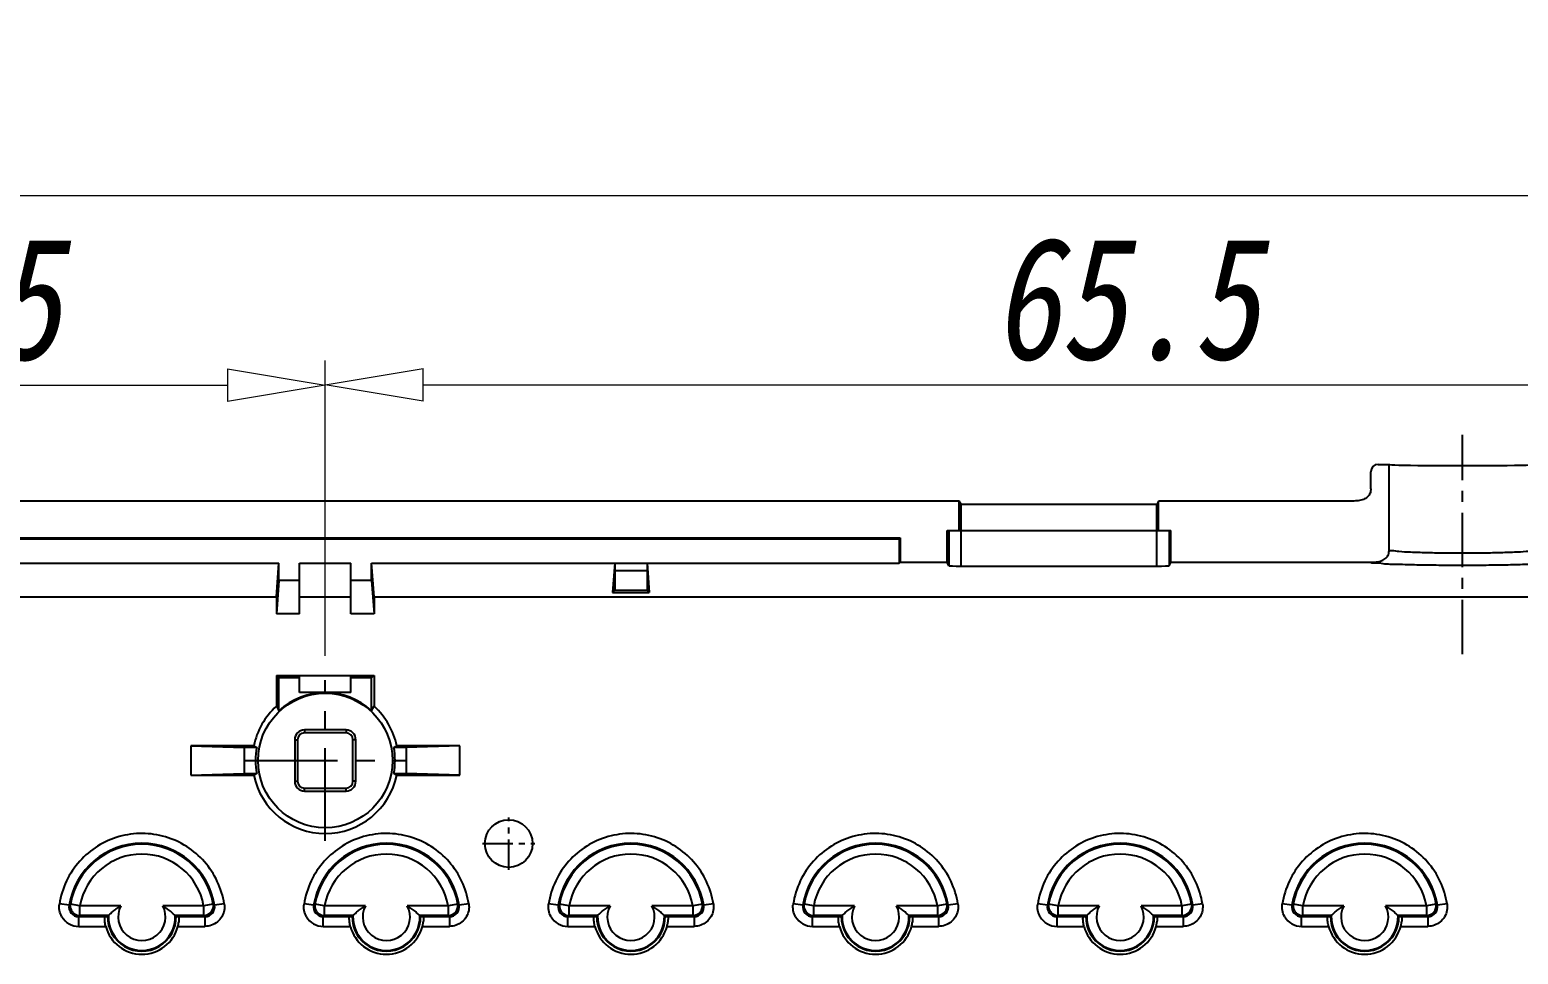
# Model space of a CAD drawing. Header units: millimetres. Extents: x 2151 to 2806, y 681 to 1136.
# Drawn here: x 2630.9 to 2691.7, y 923.1 to 960.9 of the extents above; entities that cross this region are included whole.
import ezdxf

# ---------------------------------------------------------------- set-up
doc = ezdxf.new("R2010")
doc.units = ezdxf.units.MM
doc.linetypes.add('CENTER', pattern=[50.8, 31.75, -6.35, 6.35, -6.35])
doc.layers.add('dim', color=82, linetype='Continuous', lineweight=9)
doc.styles.add('wuwei', font='SimSun.ttf', dxfattribs={"width": 0.8, "oblique": 10})
doc.dimstyles.new('wuwei', dxfattribs={"dimscale": 2, "dimtxt": 2.5, "dimasz": 1.5, "dimexe": 0.3, "dimexo": 0.3, "dimgap": 0.5, "dimtad": 1, "dimdsep": 46, "dimtxsty": 'wuwei', "dimblk": 'CLOSEDBLANK', "dimcen": 0, "dimclrd": 42, "dimclre": 40, "dimclrt": 74, "dimazin": 2, "dimtfac": 1, "dimtofl": 0, "dimtmove": 0, "dimatfit": 3, "dimfxl": 1, "dimlwd": 5, "dimlwe": 5, "dimarcsym": 0})

# ---------------------------------------------------------------- blocks, each defined once
blk = doc.blocks.new('_ClosedBlank')
at = {"color": 0, "linetype": 'ByBlock', "lineweight": -2}
for p, q in [((-1, 0.167), (0, 0)), ((-1, 0.167), (-1, -0.167)), ((0, 0), (-1, -0.167))]:
    blk.add_line(p, q, dxfattribs=at)
blk = doc.blocks.new('*D3')
at = {"layer": 'Defpoints', "color": 0}
for p in [(2716.921, 954.081), (2504.004, 929.56), (2716.921, 929.56)]:
    blk.add_point(p, dxfattribs=at)
at = {"layer": 'dim', "color": 40, "lineweight": 5}
for p, q in [((2504.004, 930.559), (2504.004, 955.08)), ((2716.921, 930.559), (2716.921, 955.08))]:
    blk.add_line(p, q, dxfattribs=at)
at = {"layer": 'dim', "color": 42, "lineweight": 5}
blk.add_line((2508.004, 954.081), (2712.921, 954.081), dxfattribs=at)
at = {"layer": 'dim', "color": 42, "lineweight": 5, "xscale": 4, "yscale": 4, "zscale": 4, "rotation": 180}
blk.add_blockref('_ClosedBlank', (2504.004, 954.081), dxfattribs=at)
at = {"layer": 'dim', "color": 42, "lineweight": 5, "xscale": 4, "yscale": 4, "zscale": 4}
blk.add_blockref('_ClosedBlank', (2716.921, 954.081), dxfattribs=at)
at = {"layer": 'dim', "color": 74, "insert": (2610.463, 957.58), "char_height": 5, "attachment_point": 5, "style": 'wuwei'}
blk.add_mtext('212.92', dxfattribs=at)
blk = doc.blocks.new('*D7')
at = {"layer": 'Defpoints', "color": 0}
for p in [(2642.963, 946.338), (2610.463, 943.723), (2642.963, 934.468)]:
    blk.add_point(p, dxfattribs=at)
at = {"layer": 'dim', "color": 40, "lineweight": 5}
for p, q in [((2610.463, 944.723), (2610.463, 947.338)), ((2642.963, 935.468), (2642.963, 947.338))]:
    blk.add_line(p, q, dxfattribs=at)
at = {"layer": 'dim', "color": 42, "lineweight": 5}
blk.add_line((2614.463, 946.338), (2638.963, 946.338), dxfattribs=at)
at = {"layer": 'dim', "color": 42, "lineweight": 5, "xscale": 4, "yscale": 4, "zscale": 4, "rotation": 180}
blk.add_blockref('_ClosedBlank', (2610.463, 946.338), dxfattribs=at)
at = {"layer": 'dim', "color": 42, "lineweight": 5, "xscale": 4, "yscale": 4, "zscale": 4}
blk.add_blockref('_ClosedBlank', (2642.963, 946.338), dxfattribs=at)
at = {"layer": 'dim', "color": 74, "insert": (2626.713, 949.838), "char_height": 5, "attachment_point": 5, "style": 'wuwei'}
blk.add_mtext('32.5', dxfattribs=at)
blk = doc.blocks.new('*D8')
at = {"layer": 'Defpoints', "color": 0}
for p in [(2708.463, 946.345), (2642.963, 934.273), (2708.463, 933.878)]:
    blk.add_point(p, dxfattribs=at)
at = {"layer": 'dim', "color": 40, "lineweight": 5}
for p, q in [((2642.963, 935.272), (2642.963, 947.345)), ((2708.463, 934.877), (2708.463, 947.345))]:
    blk.add_line(p, q, dxfattribs=at)
at = {"layer": 'dim', "color": 42, "lineweight": 5}
blk.add_line((2646.963, 946.345), (2704.463, 946.345), dxfattribs=at)
at = {"layer": 'dim', "color": 42, "lineweight": 5, "xscale": 4, "yscale": 4, "zscale": 4, "rotation": 180}
blk.add_blockref('_ClosedBlank', (2642.963, 946.345), dxfattribs=at)
at = {"layer": 'dim', "color": 42, "lineweight": 5, "xscale": 4, "yscale": 4, "zscale": 4}
blk.add_blockref('_ClosedBlank', (2708.463, 946.345), dxfattribs=at)
at = {"layer": 'dim', "color": 74, "insert": (2675.713, 949.845), "char_height": 5, "attachment_point": 5, "style": 'wuwei'}
blk.add_mtext('65.5', dxfattribs=at)

msp = doc.modelspace()

# ---------------------------------------------------------------- linework, layer by layer
at = {"color": 1, "linetype": 'CENTER', "ltscale": 0.07}
msp.add_line((2689.463, 935.34), (2689.463, 944.307), dxfattribs=at)
at = {"color": 7, "linetype": 'Continuous'}
for p, q in [((2685.713, 942.096), (2685.713, 942.796)), ((2686.013, 943.096), (2686.463, 943.096)), ((2686.463, 939.595), (2686.463, 943.096)), ((2668.888, 941.596), (2513.455, 941.596)), ((2668.888, 940.396), (2668.888, 941.596)), ((2668.958, 941.456), (2668.888, 941.596)), ((2677.038, 941.596), (2676.968, 941.456)), ((2677.038, 940.396), (2677.038, 941.596)), ((2684.963, 941.596), (2677.038, 941.596)), ((2668.958, 938.937), (2668.958, 941.456)), ((2676.968, 941.456), (2668.958, 941.456)), ((2676.968, 938.937), (2676.968, 941.456)), ((2668.388, 939.094), (2668.388, 940.396)), ((2668.388, 940.396), (2677.538, 940.396)), ((2668.458, 940.396), (2668.458, 938.954)), ((2677.468, 940.396), (2677.468, 938.954)), ((2677.538, 939.094), (2677.538, 940.396)), ((2513.458, 940.094), (2666.463, 940.094)), ((2513.458, 940.054), (2666.423, 940.054)), ((2666.463, 940.094), (2666.423, 940.054)), ((2666.423, 940.054), (2666.423, 939.054)), ((2666.463, 940.094), (2666.463, 939.094)), ((2666.423, 939.054), (2666.463, 939.094)), ((2666.463, 939.094), (2668.388, 939.094)), ((2668.458, 938.954), (2668.388, 939.094)), ((2677.468, 938.954), (2677.538, 939.094)), ((2677.538, 939.094), (2685.713, 939.094)), ((2612.36, 939.054), (2641.066, 939.054)), ((2640.963, 937.68), (2641.066, 939.054)), ((2641.066, 938.354), (2641.066, 939.054)), ((2641.913, 936.98), (2641.913, 939.054)), ((2641.913, 939.054), (2644.013, 939.054)), ((2644.013, 936.98), (2644.013, 939.054)), ((2644.86, 938.354), (2644.86, 939.054)), ((2644.963, 937.68), (2644.86, 939.054)), ((2644.86, 939.054), (2666.423, 939.054)), ((2654.803, 939.054), (2654.713, 937.854)), ((2654.805, 939.054), (2654.806, 937.947)), ((2656.12, 938.738), (2654.806, 938.738)), ((2656.121, 939.054), (2656.12, 937.947)), ((2656.123, 939.054), (2656.213, 937.854)), ((2668.958, 938.937), (2676.968, 938.937)), ((2641.066, 938.354), (2640.963, 936.98)), ((2641.913, 938.354), (2641.066, 938.354)), ((2644.86, 938.354), (2644.013, 938.354)), ((2644.86, 938.354), (2644.963, 936.98)), ((2654.806, 937.947), (2654.713, 937.854)), ((2654.713, 937.854), (2656.213, 937.854)), ((2654.806, 937.947), (2656.12, 937.947)), ((2656.12, 937.947), (2656.213, 937.854)), ((2612.463, 937.68), (2640.963, 937.68)), ((2640.963, 937.68), (2640.963, 936.98)), ((2641.913, 937.68), (2644.013, 937.68)), ((2644.963, 937.68), (2644.963, 936.98)), ((2644.963, 937.68), (2706.053, 937.68)), ((2641.913, 936.98), (2640.963, 936.98)), ((2644.963, 936.98), (2644.013, 936.98)), ((2640.963, 934.468), (2640.963, 933.205)), ((2640.963, 934.468), (2644.963, 934.468)), ((2641.066, 934.365), (2640.963, 934.468)), ((2641.066, 933.02), (2641.066, 934.365)), ((2641.913, 934.365), (2641.066, 934.365)), ((2641.913, 933.768), (2641.913, 934.467)), ((2644.013, 933.768), (2644.013, 934.467)), ((2644.86, 934.365), (2644.013, 934.365)), ((2644.86, 934.365), (2644.963, 934.468)), ((2644.86, 933.02), (2644.86, 934.365)), ((2644.963, 934.468), (2644.963, 933.205)), ((2644.013, 933.768), (2641.913, 933.768)), ((2640.963, 933.205), (2641.066, 933.02)), ((2644.86, 933.02), (2644.963, 933.205)), ((2641.713, 931.841), (2641.713, 930.141)), ((2641.713, 931.841), (2641.831, 931.841)), ((2641.831, 931.841), (2641.831, 930.141)), ((2642.113, 932.241), (2642.113, 932.123)), ((2643.813, 932.241), (2642.113, 932.241)), ((2643.813, 932.123), (2642.113, 932.123)), ((2643.813, 932.241), (2643.813, 932.123)), ((2644.095, 930.141), (2644.095, 931.841)), ((2644.213, 931.841), (2644.095, 931.841)), ((2644.213, 930.141), (2644.213, 931.841)), ((2637.463, 931.591), (2637.463, 930.391)), ((2640.04, 931.591), (2637.463, 931.591)), ((2637.463, 931.591), (2639.65, 931.525)), ((2639.65, 931.525), (2639.65, 930.456)), ((2640.161, 931.525), (2639.65, 931.525)), ((2646.275, 931.525), (2645.765, 931.525)), ((2648.463, 931.591), (2645.885, 931.591)), ((2648.463, 931.591), (2646.275, 931.525)), ((2646.275, 931.525), (2646.275, 930.456)), ((2648.463, 930.391), (2648.463, 931.591)), ((2637.463, 930.391), (2639.65, 930.456)), ((2637.463, 930.391), (2640.04, 930.391)), ((2639.65, 930.456), (2640.161, 930.456)), ((2641.713, 930.141), (2641.831, 930.141)), ((2644.213, 930.141), (2644.095, 930.141)), ((2645.765, 930.456), (2646.275, 930.456)), ((2645.885, 930.391), (2648.463, 930.391)), ((2648.463, 930.391), (2646.275, 930.456)), ((2642.113, 929.741), (2642.113, 929.859)), ((2642.113, 929.859), (2643.813, 929.859)), ((2642.113, 929.741), (2643.813, 929.741)), ((2643.813, 929.741), (2643.813, 929.859)), ((2632.489, 925.072), (2632.094, 925.136)), ((2632.934, 925.052), (2632.541, 925.123)), ((2638.385, 925.123), (2637.991, 925.052)), ((2638.831, 925.136), (2638.437, 925.072)), ((2642.489, 925.072), (2642.094, 925.136)), ((2642.934, 925.052), (2642.541, 925.123)), ((2648.385, 925.123), (2647.991, 925.052)), ((2648.831, 925.136), (2648.437, 925.072)), ((2652.489, 925.072), (2652.094, 925.136)), ((2652.934, 925.052), (2652.541, 925.123)), ((2658.385, 925.123), (2657.991, 925.052)), ((2658.831, 925.136), (2658.437, 925.072)), ((2662.489, 925.072), (2662.094, 925.136)), ((2662.934, 925.052), (2662.541, 925.123)), ((2668.385, 925.123), (2667.991, 925.052)), ((2668.831, 925.136), (2668.437, 925.072)), ((2672.489, 925.072), (2672.094, 925.136)), ((2672.934, 925.052), (2672.541, 925.123)), ((2678.385, 925.123), (2677.991, 925.052)), ((2678.831, 925.136), (2678.437, 925.072)), ((2682.489, 925.072), (2682.094, 925.136)), ((2682.934, 925.052), (2682.541, 925.123)), ((2688.385, 925.123), (2687.991, 925.052)), ((2688.831, 925.136), (2688.437, 925.072)), ((2632.883, 924.21), (2632.883, 924.609)), ((2632.883, 924.609), (2633.952, 924.609)), ((2632.934, 924.652), (2632.934, 925.052)), ((2634.608, 925.052), (2632.934, 925.052)), ((2634.096, 924.652), (2632.934, 924.652)), ((2633.963, 924.62), (2634.063, 924.62)), ((2637.99, 925.052), (2636.317, 925.052)), ((2637.991, 924.652), (2636.83, 924.652)), ((2636.862, 924.62), (2636.962, 924.62)), ((2636.974, 924.609), (2638.042, 924.609)), ((2637.991, 925.052), (2637.991, 924.652)), ((2638.042, 924.609), (2638.042, 924.21)), ((2642.883, 924.21), (2642.883, 924.609)), ((2642.883, 924.609), (2643.952, 924.609)), ((2642.934, 924.652), (2642.934, 925.052)), ((2644.608, 925.052), (2642.934, 925.052)), ((2644.096, 924.652), (2642.934, 924.652)), ((2643.963, 924.62), (2644.063, 924.62)), ((2647.99, 925.052), (2646.317, 925.052)), ((2647.991, 924.652), (2646.83, 924.652)), ((2646.862, 924.62), (2646.962, 924.62)), ((2646.974, 924.609), (2648.042, 924.609)), ((2647.991, 925.052), (2647.991, 924.652)), ((2648.042, 924.609), (2648.042, 924.21)), ((2652.883, 924.21), (2652.883, 924.609)), ((2652.883, 924.609), (2653.952, 924.609)), ((2652.934, 924.652), (2652.934, 925.052)), ((2654.608, 925.052), (2652.934, 925.052)), ((2654.096, 924.652), (2652.934, 924.652)), ((2653.963, 924.62), (2654.063, 924.62)), ((2657.99, 925.052), (2656.317, 925.052)), ((2657.991, 924.652), (2656.83, 924.652)), ((2656.862, 924.62), (2656.962, 924.62)), ((2656.974, 924.609), (2658.042, 924.609)), ((2657.991, 925.052), (2657.991, 924.652)), ((2658.042, 924.609), (2658.042, 924.21)), ((2662.883, 924.21), (2662.883, 924.609)), ((2662.883, 924.609), (2663.952, 924.609)), ((2662.934, 924.652), (2662.934, 925.052)), ((2664.608, 925.052), (2662.934, 925.052)), ((2664.096, 924.652), (2662.934, 924.652)), ((2663.963, 924.62), (2664.063, 924.62)), ((2667.99, 925.052), (2666.317, 925.052)), ((2667.991, 924.652), (2666.83, 924.652)), ((2666.862, 924.62), (2666.962, 924.62)), ((2666.974, 924.609), (2668.042, 924.609)), ((2667.991, 925.052), (2667.991, 924.652)), ((2668.042, 924.609), (2668.042, 924.21)), ((2672.883, 924.21), (2672.883, 924.609)), ((2672.883, 924.609), (2673.952, 924.609)), ((2674.608, 925.052), (2672.934, 925.052)), ((2672.934, 924.652), (2672.934, 925.052)), ((2674.096, 924.652), (2672.934, 924.652)), ((2673.963, 924.62), (2674.063, 924.62)), ((2677.99, 925.052), (2676.317, 925.052)), ((2677.991, 924.652), (2676.83, 924.652)), ((2676.862, 924.62), (2676.962, 924.62)), ((2676.974, 924.609), (2678.042, 924.609)), ((2677.991, 925.052), (2677.991, 924.652)), ((2678.042, 924.609), (2678.042, 924.21)), ((2682.883, 924.609), (2683.952, 924.609)), ((2682.883, 924.21), (2682.883, 924.609)), ((2684.608, 925.052), (2682.934, 925.052)), ((2682.934, 924.652), (2682.934, 925.052)), ((2684.096, 924.652), (2682.934, 924.652)), ((2683.963, 924.62), (2684.063, 924.62)), ((2687.99, 925.052), (2686.317, 925.052)), ((2687.991, 924.652), (2686.83, 924.652)), ((2686.862, 924.62), (2686.962, 924.62)), ((2686.974, 924.609), (2688.042, 924.609)), ((2687.991, 925.052), (2687.991, 924.652)), ((2688.042, 924.609), (2688.042, 924.21)), ((2632.883, 924.21), (2633.988, 924.21)), ((2636.937, 924.21), (2638.042, 924.21)), ((2642.883, 924.21), (2643.988, 924.21)), ((2646.937, 924.21), (2648.042, 924.21)), ((2652.883, 924.21), (2653.988, 924.21)), ((2656.937, 924.21), (2658.042, 924.21)), ((2662.883, 924.21), (2663.988, 924.21)), ((2666.937, 924.21), (2668.042, 924.21)), ((2672.883, 924.21), (2673.988, 924.21)), ((2676.937, 924.21), (2678.042, 924.21)), ((2682.883, 924.21), (2683.988, 924.21)), ((2686.937, 924.21), (2688.042, 924.21))]:
    msp.add_line(p, q, dxfattribs=at)
at = {"color": 1, "linetype": 'CENTER', "ltscale": 0.119341}
for p, q in [((2642.963, 927.709), (2642.963, 934.273)), ((2639.681, 930.991), (2646.245, 930.991))]:
    msp.add_line(p, q, dxfattribs=at)
at = {"color": 1, "linetype": 'CENTER', "ltscale": 0.038953}
for p, q in [((2650.463, 926.525), (2650.463, 928.667)), ((2649.391, 927.596), (2651.534, 927.596))]:
    msp.add_line(p, q, dxfattribs=at)
at = {"color": 7, "linetype": 'Continuous'}
for centre, radius in [((2642.963, 930.991), 2.75), ((2650.463, 927.596), 0.974)]:
    msp.add_circle(centre, radius, dxfattribs=at)
for centre, radius, start, end in [((2686.013, 942.796), 0.3, 90.00576, 180.00263), ((2642.963, 930.991), 2.777, 46.92271, 133.07729), ((2642.963, 930.991), 2.984, 132.09389, 168.39846), ((2642.963, 930.991), 2.984, 11.60154, 47.90611), ((2642.113, 931.841), 0.4, 90, 180), ((2642.113, 931.841), 0.282, 90, 180), ((2643.813, 931.841), 0.4, 0, 90), ((2643.813, 931.841), 0.282, 0, 90), ((2672.647, 991.47), 68.181, 241.42937, 241.54459), ((2642.963, 930.991), 2.853, 169.19957, 190.80043), ((2613.692, 990.708), 67.315, 298.45467, 298.57137), ((2642.963, 930.991), 2.853, 349.19957, 10.80043), ((2672.234, 871.274), 67.315, 118.45467, 118.57137), ((2642.963, 930.991), 2.984, 191.60154, 348.39846), ((2642.113, 930.141), 0.4, 180, 270), ((2642.113, 930.141), 0.282, 180, 270), ((2643.813, 930.141), 0.4, 270, 0), ((2643.813, 930.141), 0.282, 270, 0), ((2613.278, 870.512), 68.181, 61.42937, 61.54459), ((2635.463, 924.596), 3.012, 9.10237, 170.89763), ((2635.463, 924.596), 2.969, 10.22569, 169.77418), ((2645.463, 924.596), 3.012, 9.10237, 170.89755), ((2645.463, 924.596), 2.969, 10.2257, 169.77419), ((2655.463, 924.596), 3.012, 9.10237, 170.89755), ((2655.463, 924.596), 2.969, 10.2257, 169.77419), ((2665.463, 924.596), 3.012, 9.10237, 170.89755), ((2665.463, 924.596), 2.969, 10.2257, 169.77419), ((2675.463, 924.596), 3.012, 9.10237, 170.89755), ((2675.463, 924.596), 2.969, 10.2257, 169.77419), ((2685.463, 924.596), 3.012, 9.10237, 170.89755), ((2685.463, 924.596), 2.969, 10.2257, 169.77419), ((2635.463, 924.596), 2.569, 10.22851, 169.77324), ((2645.463, 924.596), 2.569, 10.22852, 169.77324), ((2655.463, 924.596), 2.569, 10.22852, 169.77324), ((2665.463, 924.596), 2.569, 10.22852, 169.77324), ((2675.463, 924.596), 2.569, 10.22852, 169.77324), ((2685.463, 924.596), 2.569, 10.22852, 169.77324), ((2632.882, 925.008), 0.399, 170.87638, 270.15357), ((2637.946, 919.504), 7.797, 133.89223, 134.42603), ((2637.99, 925.053), 0.4, 270.10403, 10.12189), ((2638.043, 925.008), 0.399, 269.85542, 9.24643), ((2633.102, 919.63), 7.621, 45.57064, 46.11672), ((2642.882, 925.008), 0.399, 170.87638, 270.15357), ((2648.009, 919.44), 7.887, 133.89315, 134.42085), ((2647.99, 925.053), 0.4, 270.10403, 10.12189), ((2648.043, 925.008), 0.399, 269.85542, 9.24643), ((2643.092, 919.62), 7.635, 45.57116, 46.11627), ((2652.882, 925.008), 0.399, 170.87638, 270.15357), ((2658.009, 919.44), 7.887, 133.89315, 134.42085), ((2657.99, 925.053), 0.4, 270.10403, 10.12189), ((2658.043, 925.008), 0.399, 269.85542, 9.24643), ((2653.092, 919.62), 7.635, 45.57116, 46.11627), ((2662.882, 925.008), 0.399, 170.87638, 270.15357), ((2668.009, 919.44), 7.887, 133.89315, 134.42085), ((2667.99, 925.053), 0.4, 270.10403, 10.12189), ((2668.043, 925.008), 0.399, 269.85542, 9.24643), ((2663.092, 919.62), 7.635, 45.57116, 46.11627), ((2672.882, 925.008), 0.399, 170.87638, 270.15357), ((2678.009, 919.44), 7.887, 133.89315, 134.42085), ((2677.99, 925.053), 0.4, 270.10403, 10.12189), ((2678.043, 925.008), 0.399, 269.85542, 9.24643), ((2673.092, 919.62), 7.635, 45.57116, 46.11627), ((2682.882, 925.008), 0.399, 170.87638, 270.15357), ((2688.009, 919.44), 7.887, 133.89315, 134.42085), ((2687.99, 925.053), 0.4, 270.10403, 10.12189), ((2688.043, 925.008), 0.399, 269.85542, 9.24643), ((2683.092, 919.62), 7.635, 45.57116, 46.11627), ((2632.884, 925.01), 0.8, 210.5745, 269.97823), ((2635.463, 924.596), 1.4, 178.99954, 1.00046), ((2635.463, 924.596), 1.368, 177.63893, 2.36107), ((2635.463, 924.596), 0.968, 151.89844, 28.10156), ((2633.995, 921.604), 4.232, 45.25541, 45.46668), ((2633.525, 919.31), 6.963, 49.55524, 50.10223), ((2642.884, 925.01), 0.8, 210.5744, 269.97822), ((2645.463, 924.596), 1.4, 178.99954, 1.00046), ((2645.463, 924.596), 1.368, 177.63893, 2.36107), ((2645.463, 924.596), 0.968, 151.89844, 28.10156), ((2643.995, 921.604), 4.232, 45.25541, 45.46668), ((2643.529, 919.316), 6.956, 49.55496, 50.10248), ((2652.884, 925.01), 0.8, 210.5744, 269.97822), ((2655.463, 924.596), 1.4, 178.99954, 1.00046), ((2655.463, 924.596), 1.368, 177.63893, 2.36107), ((2655.463, 924.596), 0.968, 151.89844, 28.10156), ((2653.995, 921.604), 4.232, 45.25541, 45.46668), ((2653.529, 919.316), 6.956, 49.55496, 50.10248), ((2662.884, 925.01), 0.8, 210.5744, 269.97822), ((2665.463, 924.596), 1.4, 178.99954, 1.00046), ((2665.463, 924.596), 1.368, 177.63893, 2.36107), ((2665.463, 924.596), 0.968, 151.89844, 28.10156), ((2663.995, 921.604), 4.232, 45.25541, 45.46668), ((2663.529, 919.316), 6.956, 49.55496, 50.10248), ((2672.884, 925.01), 0.8, 210.5744, 269.97822), ((2675.463, 924.596), 1.4, 178.99954, 1.00046), ((2675.463, 924.596), 1.368, 177.63893, 2.36107), ((2675.463, 924.596), 0.968, 151.89844, 28.10156), ((2673.995, 921.604), 4.232, 45.25541, 45.46668), ((2673.529, 919.316), 6.956, 49.55496, 50.10248), ((2682.884, 925.01), 0.8, 210.5744, 269.97821), ((2685.463, 924.596), 1.4, 178.99954, 1.00046), ((2685.463, 924.596), 1.368, 177.63893, 2.36107), ((2685.463, 924.596), 0.968, 151.89844, 28.10156), ((2683.995, 921.604), 4.232, 45.25541, 45.46668), ((2683.529, 919.316), 6.956, 49.55496, 50.10248), ((2635.463, 924.596), 1.524, 194.67807, 345.32193), ((2635.662, 924.545), 1.319, 345.2528, 352.68797), ((2645.463, 924.596), 1.524, 194.67807, 345.32193), ((2645.662, 924.545), 1.319, 345.2528, 352.68797), ((2655.463, 924.596), 1.524, 194.67807, 345.32193), ((2655.662, 924.545), 1.319, 345.2528, 352.68797), ((2665.463, 924.596), 1.524, 194.67807, 345.32193), ((2665.662, 924.545), 1.319, 345.2528, 352.68797), ((2675.463, 924.596), 1.524, 194.67807, 345.32193), ((2675.662, 924.545), 1.319, 345.2528, 352.68797), ((2685.463, 924.596), 1.524, 194.67807, 345.32193), ((2685.662, 924.545), 1.319, 345.2528, 352.68797)]:
    msp.add_arc(centre, radius, start, end, dxfattribs=at)
for centre, major_axis, ratio, start_param, end_param in [((2689.463, 943.096), (3, 0), 0.017455, -3.141593, 0), ((2668.958, 938.955), (0.5, 0), 0.034921, -3.124139, -1.570796), ((2676.968, 938.955), (0.5, 0), 0.034921, -1.570796, -0.017453)]:
    msp.add_ellipse(centre, major_axis=major_axis, ratio=ratio, start_param=start_param, end_param=end_param, dxfattribs=at)
for points, start_tangent, end_tangent in [([(2685.713, 942.096), (2685.683, 941.917), (2685.579, 941.763), (2685.412, 941.663), (2685.2, 941.611), (2684.963, 941.596)], (-0.000002, -1), (-1, 0.000032)), ([(2685.713, 939.094), (2685.95, 939.109), (2686.163, 939.162), (2686.331, 939.263), (2686.434, 939.417), (2686.463, 939.595)], (1, -0.000019), (-0.000009, 1)), ([(2689.463, 938.964), (2688.495, 938.968), (2687.592, 938.981), (2686.817, 939.002), (2686.221, 939.029), (2685.844, 939.061), (2685.713, 939.094)], (-1, -0.000009), (-0.138249, 0.990398)), ([(2689.463, 939.464), (2688.687, 939.468), (2687.963, 939.481), (2687.342, 939.502), (2686.865, 939.529), (2686.565, 939.561), (2686.463, 939.595)], (-1, -0.000007), (-0.002561, 0.999997)), ([(2692.463, 939.595), (2692.36, 939.561), (2692.06, 939.529), (2691.584, 939.502), (2690.963, 939.481), (2690.239, 939.468), (2689.463, 939.464)], (-0.002562, -0.999997), (-1, -0.000008)), ([(2693.213, 939.094), (2693.081, 939.061), (2692.705, 939.029), (2692.109, 939.002), (2691.334, 938.981), (2690.432, 938.968), (2689.463, 938.964)], (-0.138255, -0.990397), (-1, -0.000003)), ([(2638.831, 925.133), (2638.549, 926.05), (2638.024, 926.85), (2637.297, 927.472), (2636.426, 927.869), (2635.479, 928.007), (2634.531, 927.878), (2633.656, 927.49), (2632.924, 926.875), (2632.385, 926.069), (2632.094, 925.121)], (-0.1582, 0.987407), (-0.1582, -0.987407)), ([(2648.831, 925.133), (2648.549, 926.05), (2648.024, 926.85), (2647.297, 927.472), (2646.426, 927.869), (2645.479, 928.007), (2644.531, 927.878), (2643.656, 927.49), (2642.924, 926.875), (2642.385, 926.069), (2642.094, 925.121)], (-0.1582, 0.987407), (-0.1582, -0.987407)), ([(2658.831, 925.133), (2658.549, 926.05), (2658.024, 926.85), (2657.297, 927.472), (2656.426, 927.869), (2655.479, 928.007), (2654.531, 927.878), (2653.656, 927.49), (2652.924, 926.875), (2652.385, 926.069), (2652.094, 925.121)], (-0.1582, 0.987407), (-0.1582, -0.987407)), ([(2668.831, 925.133), (2668.549, 926.05), (2668.024, 926.85), (2667.297, 927.472), (2666.426, 927.869), (2665.479, 928.007), (2664.531, 927.878), (2663.656, 927.49), (2662.924, 926.875), (2662.385, 926.069), (2662.094, 925.121)], (-0.1582, 0.987407), (-0.1582, -0.987407)), ([(2678.831, 925.133), (2678.549, 926.05), (2678.024, 926.85), (2677.297, 927.472), (2676.426, 927.869), (2675.479, 928.007), (2674.531, 927.878), (2673.656, 927.49), (2672.924, 926.875), (2672.385, 926.069), (2672.094, 925.121)], (-0.1582, 0.987407), (-0.1582, -0.987407)), ([(2688.831, 925.133), (2688.549, 926.05), (2688.024, 926.85), (2687.297, 927.472), (2686.426, 927.869), (2685.479, 928.007), (2684.531, 927.878), (2683.656, 927.49), (2682.924, 926.875), (2682.385, 926.069), (2682.094, 925.121)], (-0.1582, 0.987407), (-0.1582, -0.987407)), ([(2632.195, 924.603), (2632.098, 924.86), (2632.094, 925.121)], (-0.508458, 0.861087), (0.158023, 0.987435)), ([(2632.541, 925.123), (2632.567, 924.895), (2632.628, 924.796)], (-0.179302, -0.983794), (0.641293, -0.767296)), ([(2638.831, 925.133), (2638.827, 924.86), (2638.731, 924.603), (2638.551, 924.393), (2638.313, 924.257), (2638.042, 924.21)], (0.158024, -0.987435), (-1, -0.000075)), ([(2642.195, 924.603), (2642.098, 924.86), (2642.094, 925.121)], (-0.508455, 0.861088), (0.158023, 0.987435)), ([(2642.541, 925.123), (2642.567, 924.895), (2642.628, 924.796)], (-0.179302, -0.983794), (0.641293, -0.767296)), ([(2648.831, 925.133), (2648.827, 924.86), (2648.731, 924.603), (2648.551, 924.393), (2648.313, 924.257), (2648.042, 924.21)], (0.158024, -0.987435), (-1, -0.000075)), ([(2652.195, 924.603), (2652.098, 924.86), (2652.094, 925.121)], (-0.508455, 0.861088), (0.158023, 0.987435)), ([(2652.541, 925.123), (2652.567, 924.895), (2652.628, 924.796)], (-0.179302, -0.983794), (0.641293, -0.767296)), ([(2658.831, 925.133), (2658.827, 924.86), (2658.731, 924.603), (2658.551, 924.393), (2658.313, 924.257), (2658.042, 924.21)], (0.158024, -0.987435), (-1, -0.000075)), ([(2662.195, 924.603), (2662.098, 924.86), (2662.094, 925.121)], (-0.508455, 0.861088), (0.158023, 0.987435)), ([(2662.541, 925.123), (2662.567, 924.895), (2662.628, 924.796)], (-0.179302, -0.983794), (0.641293, -0.767296)), ([(2668.831, 925.133), (2668.827, 924.86), (2668.731, 924.603), (2668.551, 924.393), (2668.313, 924.257), (2668.042, 924.21)], (0.158024, -0.987435), (-1, -0.000075)), ([(2672.195, 924.603), (2672.098, 924.86), (2672.094, 925.121)], (-0.508455, 0.861088), (0.158023, 0.987435)), ([(2672.541, 925.123), (2672.567, 924.895), (2672.628, 924.796)], (-0.179302, -0.983794), (0.641293, -0.767296)), ([(2678.831, 925.133), (2678.827, 924.86), (2678.731, 924.603), (2678.551, 924.393), (2678.313, 924.257), (2678.042, 924.21)], (0.158024, -0.987435), (-1, -0.000075)), ([(2682.195, 924.603), (2682.098, 924.86), (2682.094, 925.121)], (-0.508455, 0.861088), (0.158023, 0.987435)), ([(2682.541, 925.123), (2682.567, 924.895), (2682.628, 924.796)], (-0.179302, -0.983794), (0.641293, -0.767296)), ([(2688.831, 925.133), (2688.827, 924.86), (2688.731, 924.603), (2688.551, 924.393), (2688.313, 924.257), (2688.042, 924.21)], (0.158024, -0.987435), (-1, -0.000075)), ([(2632.628, 924.796), (2632.714, 924.719), (2632.934, 924.652)], (0.641293, -0.767296), (0.999989, -0.004602)), ([(2633.988, 924.21), (2633.955, 924.377), (2633.945, 924.515), (2633.949, 924.596)], (-0.253388, 0.967365), (0.12877, 0.991674)), ([(2633.949, 924.596), (2633.952, 924.609)], (0.12877, 0.991674), (0.710254, 0.703945)), ([(2634.096, 924.652), (2634.161, 924.713), (2634.29, 924.826), (2634.446, 924.945), (2634.608, 925.052)], (0.721525, 0.692388), (0.857623, 0.514278)), ([(2636.83, 924.652), (2636.764, 924.713), (2636.635, 924.826), (2636.479, 924.945), (2636.317, 925.052)], (-0.721525, 0.692388), (-0.857623, 0.514278)), ([(2636.977, 924.596), (2636.98, 924.515), (2636.97, 924.377)], (0.12877, -0.991674), (-0.125954, -0.992036)), ([(2642.628, 924.796), (2642.714, 924.719), (2642.934, 924.652)], (0.641293, -0.767296), (0.999989, -0.004602)), ([(2643.988, 924.21), (2643.955, 924.377), (2643.945, 924.515), (2643.949, 924.596)], (-0.253388, 0.967365), (0.12877, 0.991674)), ([(2643.949, 924.596), (2643.952, 924.609)], (0.12877, 0.991674), (0.710254, 0.703945)), ([(2644.096, 924.652), (2644.161, 924.713), (2644.29, 924.826), (2644.446, 924.945), (2644.608, 925.052)], (0.721525, 0.692388), (0.857623, 0.514278)), ([(2646.83, 924.652), (2646.764, 924.713), (2646.635, 924.826), (2646.479, 924.945), (2646.317, 925.052)], (-0.721525, 0.692388), (-0.857623, 0.514278)), ([(2646.977, 924.596), (2646.98, 924.515), (2646.97, 924.377)], (0.12877, -0.991674), (-0.125954, -0.992036)), ([(2652.628, 924.796), (2652.714, 924.719), (2652.934, 924.652)], (0.641293, -0.767296), (0.999989, -0.004602)), ([(2653.988, 924.21), (2653.955, 924.377), (2653.945, 924.515), (2653.949, 924.596)], (-0.253388, 0.967365), (0.12877, 0.991674)), ([(2653.949, 924.596), (2653.952, 924.609)], (0.12877, 0.991674), (0.710254, 0.703945)), ([(2654.096, 924.652), (2654.161, 924.713), (2654.29, 924.826), (2654.446, 924.945), (2654.608, 925.052)], (0.721525, 0.692388), (0.857623, 0.514278)), ([(2656.83, 924.652), (2656.764, 924.713), (2656.635, 924.826), (2656.479, 924.945), (2656.317, 925.052)], (-0.721525, 0.692388), (-0.857623, 0.514278)), ([(2656.977, 924.596), (2656.98, 924.515), (2656.97, 924.377)], (0.12877, -0.991674), (-0.125954, -0.992036)), ([(2662.628, 924.796), (2662.714, 924.719), (2662.934, 924.652)], (0.641293, -0.767296), (0.999989, -0.004602)), ([(2663.988, 924.21), (2663.955, 924.377), (2663.945, 924.515), (2663.949, 924.596)], (-0.253388, 0.967365), (0.12877, 0.991674)), ([(2663.949, 924.596), (2663.952, 924.609)], (0.12877, 0.991674), (0.710254, 0.703945)), ([(2664.096, 924.652), (2664.161, 924.713), (2664.29, 924.826), (2664.446, 924.945), (2664.608, 925.052)], (0.721525, 0.692388), (0.857623, 0.514278)), ([(2666.83, 924.652), (2666.764, 924.713), (2666.635, 924.826), (2666.479, 924.945), (2666.317, 925.052)], (-0.721525, 0.692388), (-0.857623, 0.514278)), ([(2666.977, 924.596), (2666.98, 924.515), (2666.97, 924.377)], (0.12877, -0.991674), (-0.125954, -0.992036)), ([(2672.628, 924.796), (2672.714, 924.719), (2672.934, 924.652)], (0.641293, -0.767296), (0.999989, -0.004602)), ([(2673.988, 924.21), (2673.955, 924.377), (2673.945, 924.515), (2673.949, 924.596)], (-0.253388, 0.967365), (0.12877, 0.991674)), ([(2673.949, 924.596), (2673.952, 924.609)], (0.12877, 0.991674), (0.710254, 0.703945)), ([(2674.096, 924.652), (2674.161, 924.713), (2674.29, 924.826), (2674.446, 924.945), (2674.608, 925.052)], (0.721525, 0.692388), (0.857623, 0.514278)), ([(2676.83, 924.652), (2676.764, 924.713), (2676.635, 924.826), (2676.479, 924.945), (2676.317, 925.052)], (-0.721525, 0.692388), (-0.857623, 0.514278)), ([(2676.977, 924.596), (2676.98, 924.515), (2676.97, 924.377)], (0.12877, -0.991674), (-0.125954, -0.992036)), ([(2682.628, 924.796), (2682.714, 924.719), (2682.934, 924.652)], (0.641293, -0.767296), (0.999989, -0.004602)), ([(2683.988, 924.21), (2683.955, 924.377), (2683.945, 924.515), (2683.949, 924.596)], (-0.253388, 0.967365), (0.12877, 0.991674)), ([(2683.949, 924.596), (2683.952, 924.609)], (0.12877, 0.991674), (0.710254, 0.703945)), ([(2684.096, 924.652), (2684.161, 924.713), (2684.29, 924.826), (2684.446, 924.945), (2684.608, 925.052)], (0.721525, 0.692388), (0.857623, 0.514278)), ([(2686.83, 924.652), (2686.764, 924.713), (2686.635, 924.826), (2686.479, 924.945), (2686.317, 925.052)], (-0.721525, 0.692388), (-0.857623, 0.514278)), ([(2686.977, 924.596), (2686.98, 924.515), (2686.97, 924.377)], (0.12877, -0.991674), (-0.125954, -0.992036))]:
    msp.add_spline(points, degree=3, dxfattribs=dict(at, start_tangent=start_tangent, end_tangent=end_tangent))

# ---------------------------------------------------------------- dimensions: what is measured, and where the dimension line sits
at = {"layer": 'dim', "color": 7}
dim = msp.add_linear_dim(base=(2716.921, 954.081), p1=(2504.004, 929.56), p2=(2716.921, 929.56), dimstyle='wuwei', override={"dimasz": 2, "dimexe": 0.49975, "dimexo": 0.49975, "dimgap": 0.49975}, dxfattribs=at)
dim.commit()
dim.dimension.update_dxf_attribs({"geometry": '*D3', "text_midpoint": (2610.463, 954.081), "dimtype": 160})
for base, p1, p2, picture, middle in [((2642.963, 946.338), (2610.463, 943.723), (2642.963, 934.468), '*D7', (2626.713, 949.838)), ((2708.463, 946.345), (2642.963, 934.273), (2708.463, 933.878), '*D8', (2675.713, 949.845))]:
    dim = msp.add_linear_dim(base=base, p1=p1, p2=p2, dimstyle='wuwei', override={"dimasz": 2, "dimexe": 0.49975, "dimexo": 0.49975, "dimgap": 0.49975}, dxfattribs=at)
    dim.commit()
    dim.dimension.update_dxf_attribs({"geometry": picture, "text_midpoint": middle})

doc.saveas('drawing.dxf')
